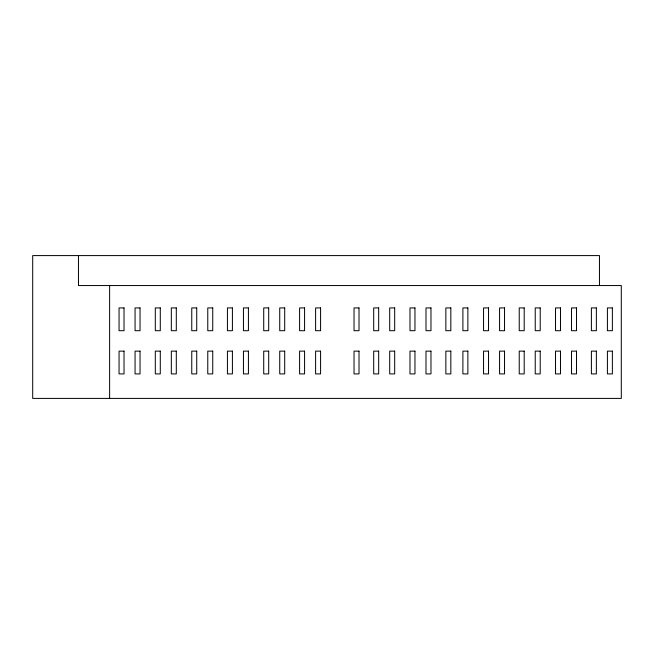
<?xml version="1.0" encoding="UTF-8"?>
<svg xmlns="http://www.w3.org/2000/svg" width="654" height="654" viewBox="0 0 654 654"><rect width="100%" height="100%" fill="white"/><g stroke="black" fill="none" stroke-linecap="round" stroke-linejoin="round"><path stroke-width="0.98" d="M599.456 285.553L599.456 255.591L32.7 255.591L32.7 398.409L621.3 398.409L621.3 285.553L78.464 285.553L78.464 255.591M109.619 285.553L109.619 398.409M124.031 307.928L119.053 307.928L119.053 330.703L124.031 330.703L124.031 307.928M140.038 307.928L135.059 307.928L135.059 330.703L140.038 330.703L140.038 307.928M160.287 307.928L155.309 307.928L155.309 330.703L160.287 330.703L160.287 307.928M176.302 307.928L171.323 307.928L171.323 330.703L176.302 330.703L176.302 307.928M196.731 307.928L191.761 307.928L191.761 330.703L196.731 330.703L196.731 307.928M212.746 307.928L207.768 307.928L207.768 330.703L212.746 330.703L212.746 307.928M232.407 307.928L227.428 307.928L227.428 330.703L232.407 330.703L232.407 307.928M248.422 307.928L243.443 307.928L243.443 330.703L248.422 330.703L248.422 307.928M268.696 307.928L263.717 307.928L263.717 330.703L268.696 330.703L268.696 307.928M284.711 307.928L279.732 307.928L279.732 330.703L284.711 330.703L284.711 307.928M304.576 307.928L299.597 307.928L299.597 330.703L304.576 330.703L304.576 307.928M320.583 307.928L315.604 307.928L315.604 330.703L320.583 330.703L320.583 307.928M359.013 307.928L354.035 307.928L354.035 330.703L359.013 330.703L359.013 307.928M378.674 307.928L373.696 307.928L373.696 330.703L378.674 330.703L378.674 307.928M394.681 307.928L389.702 307.928L389.702 330.703L394.681 330.703L394.681 307.928M414.963 307.928L409.984 307.928L409.984 330.703L414.963 330.703L414.963 307.928M430.97 307.928L425.991 307.928L425.991 330.703L430.97 330.703L430.97 307.928M450.835 307.928L445.856 307.928L445.856 330.703L450.835 330.703L450.835 307.928M467.872 307.928L462.893 307.928L462.893 330.703L467.872 330.703L467.872 307.928M488.53 307.928L483.551 307.928L483.551 330.703L488.53 330.703L488.53 307.928M504.536 307.928L499.566 307.928L499.566 330.703L504.536 330.703L504.536 307.928M524.197 307.928L519.227 307.928L519.227 330.703L524.197 330.703L524.197 307.928M540.212 307.928L535.234 307.928L535.234 330.703L540.212 330.703L540.212 307.928M560.486 307.928L555.516 307.928L555.516 330.703L560.486 330.703L560.486 307.928M576.501 307.928L571.522 307.928L571.522 330.703L576.501 330.703L576.501 307.928M596.366 307.928L591.388 307.928L591.388 330.703L596.366 330.703L596.366 307.928M612.373 307.928L607.403 307.928L607.403 330.703L612.373 330.703L612.373 307.928M124.031 351.133L119.053 351.133L119.053 373.908L124.031 373.908L124.031 351.133M140.038 351.133L135.059 351.133L135.059 373.908L140.038 373.908L140.038 351.133M160.287 351.133L155.309 351.133L155.309 373.908L160.287 373.908L160.287 351.133M176.302 351.133L171.323 351.133L171.323 373.908L176.302 373.908L176.302 351.133M196.731 351.133L191.761 351.133L191.761 373.908L196.731 373.908L196.731 351.133M212.746 351.133L207.768 351.133L207.768 373.908L212.746 373.908L212.746 351.133M232.407 351.133L227.428 351.133L227.428 373.908L232.407 373.908L232.407 351.133M248.422 351.133L243.443 351.133L243.443 373.908L248.422 373.908L248.422 351.133M268.696 351.133L263.717 351.133L263.717 373.908L268.696 373.908L268.696 351.133M284.711 351.133L279.732 351.133L279.732 373.908L284.711 373.908L284.711 351.133M304.576 351.133L299.597 351.133L299.597 373.908L304.576 373.908L304.576 351.133M320.583 351.133L315.604 351.133L315.604 373.908L320.583 373.908L320.583 351.133M359.013 351.133L354.035 351.133L354.035 373.908L359.013 373.908L359.013 351.133M378.674 351.133L373.696 351.133L373.696 373.908L378.674 373.908L378.674 351.133M394.681 351.133L389.702 351.133L389.702 373.908L394.681 373.908L394.681 351.133M414.963 351.133L409.984 351.133L409.984 373.908L414.963 373.908L414.963 351.133M430.97 351.133L425.991 351.133L425.991 373.908L430.97 373.908L430.97 351.133M450.835 351.133L445.856 351.133L445.856 373.908L450.835 373.908L450.835 351.133M467.872 351.133L462.893 351.133L462.893 373.908L467.872 373.908L467.872 351.133M488.53 351.133L483.551 351.133L483.551 373.908L488.53 373.908L488.53 351.133M504.536 351.133L499.566 351.133L499.566 373.908L504.536 373.908L504.536 351.133M524.197 351.133L519.227 351.133L519.227 373.908L524.197 373.908L524.197 351.133M540.212 351.133L535.234 351.133L535.234 373.908L540.212 373.908L540.212 351.133M560.486 351.133L555.516 351.133L555.516 373.908L560.486 373.908L560.486 351.133M576.501 351.133L571.522 351.133L571.522 373.908L576.501 373.908L576.501 351.133M596.366 351.133L591.388 351.133L591.388 373.908L596.366 373.908L596.366 351.133M612.373 351.133L607.403 351.133L607.403 373.908L612.373 373.908L612.373 351.133"/></g></svg>
